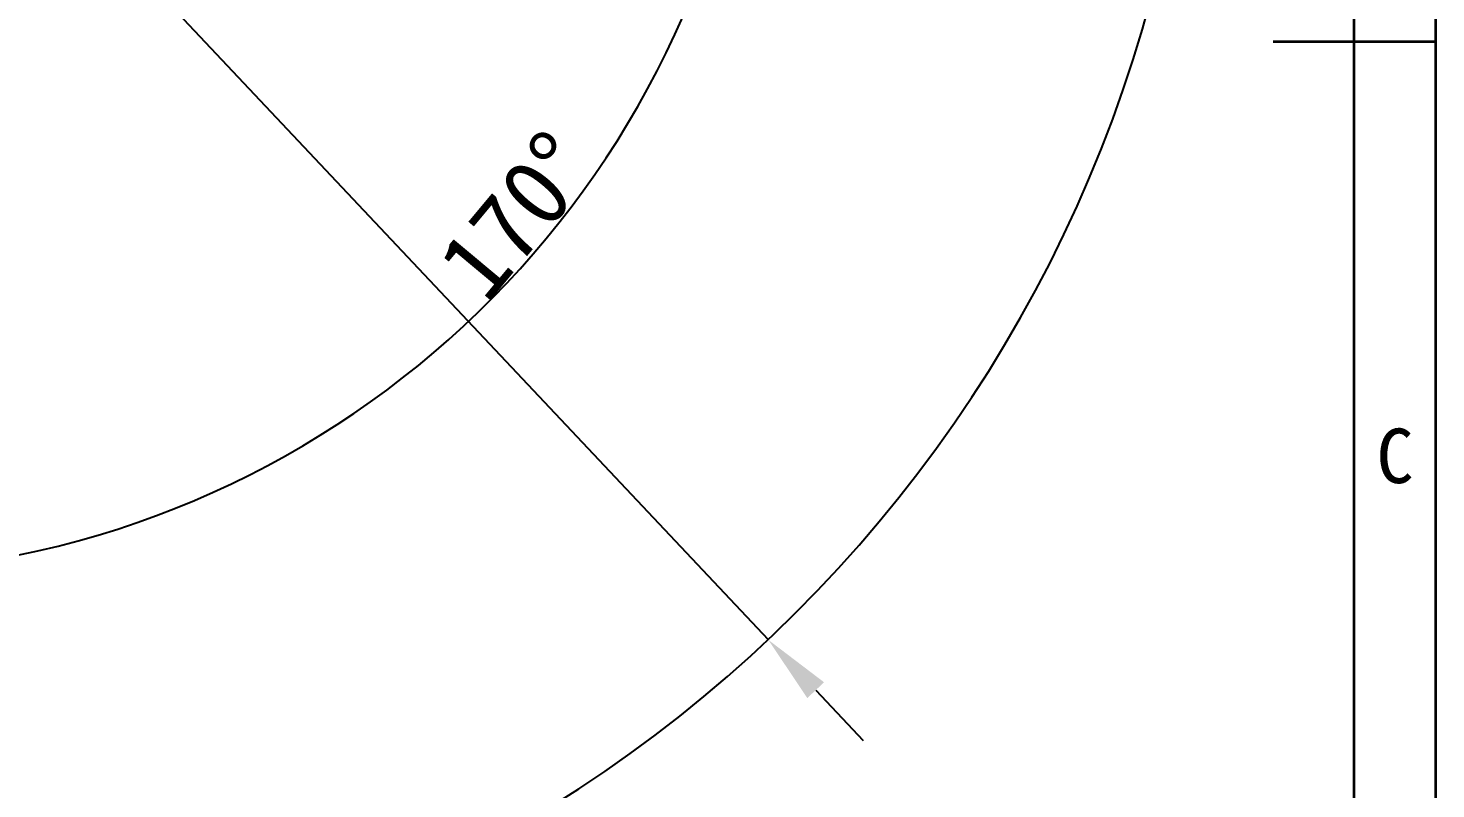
# Model space of a CAD drawing. Header units: inches. Extents: x 205 to 4949, y 179 to 2281.
# Drawn here: x 2568 to 3180, y 905 to 1236 of the extents above; entities that cross this region are included whole.
import ezdxf

# ---------------------------------------------------------------- set-up
doc = ezdxf.new("R2010")
doc.units = ezdxf.units.IN
doc.header["$MEASUREMENT"] = 0
doc.layers.add('PDF_Geomertry', color=7, linetype='Continuous')
doc.layers.add('PDF_Text', color=7, linetype='Continuous')
doc.styles.get("Standard").update_dxf_attribs({"font": ''})
doc.styles.add('宋体', font='')
doc.styles.get('Standard').set_extended_font_data('SimSun')
doc.styles.get('宋体').set_extended_font_data('SimSun')
doc.dimstyles.new('ISO-25', dxfattribs={"dimtxt": 2.5, "dimasz": 2.5, "dimexe": 1.25, "dimexo": 0.625, "dimtad": 1, "dimtxsty": 'Standard', "dimcen": 2.5, "dimadec": 0, "dimazin": 0, "dimtfac": 1, "dimtmove": 0, "dimatfit": 3, "dimfxl": 1, "dimarcsym": 0})

# ---------------------------------------------------------------- blocks, each defined once
blk = doc.blocks.new('*D35')
at = {"color": 0, "lineweight": -2}
for p, q in [((1846.96, 1907.5), (2006.73, 1907.5)), ((2006.73, 1907.5), (2056.11, 1855.08)), ((2889.85, 969.99), (2076.68, 1833.24)), ((2910.42, 948.15), (2930.99, 926.31))]:
    blk.add_line(p, q, dxfattribs=at)
at = {"color": 0}
for points in [[(2052.47, 1851.65), (2059.75, 1858.5), (2076.68, 1833.24)], [(2914.06, 951.58), (2906.78, 944.72), (2889.85, 969.99)]]:
    blk.add_solid(points, dxfattribs=at)
at = {"layer": 'Defpoints', "color": 0}
for p in [(2076.68, 1833.24), (2889.85, 969.99)]:
    blk.add_point(p, dxfattribs=at)
at = {"color": 0, "insert": (1846.96, 1940.18), "char_height": 40, "attachment_point": 1}
blk.add_mtext('\\fSimSun|b1|i0|c134|p34;\\H0.75x;φ1185.6', dxfattribs=at)
blk = doc.blocks.new('*D36')
at = {"color": 0, "lineweight": -2}
blk.add_arc((2483.26, 1401.61), 402.93, 194.2669, 355.7331, dxfattribs=at)
at = {"color": 0}
for points in [[(2890.08, 1371.45), (2880.08, 1371.82), (2886.2, 1401.61)], [(2097.65, 1303.37), (2087.87, 1301.26), (2086.45, 1331.64)]]:
    blk.add_solid(points, dxfattribs=at)
at = {"layer": 'Defpoints', "color": 0}
for p in [(2483.26, 1401.61), (2483.26, 1401.61), (3095.32, 1401.61), (1899.31, 1298.65), (2323.67, 1031.63)]:
    blk.add_point(p, dxfattribs=at)
at = {"color": 0, "insert": (2744.33, 1134.78), "char_height": 40, "attachment_point": 1, "rotation": 50.13943}
blk.add_mtext('\\fSimSun|b1|i0|c134|p2;\\H0.75x;170%%d', dxfattribs=at)

msp = doc.modelspace()

# ---------------------------------------------------------------- linework, layer by layer
at = {"layer": 'PDF_Geomertry', "lineweight": 35}
msp.add_lwpolyline([(204.9815, 178.6648), (3179.8564, 178.6648), (3179.8564, 1229.8023), (3179.8564, 2280.94), (204.9815, 2280.94)], close=True, dxfattribs=at)
for points in [[(245.2197, 213.8775), (3144.373, 213.8775), (3144.373, 2245.7271), (245.2197, 2245.7271), (245.2197, 213.8775)], [(3179.8564, 1229.8023), (3109.1389, 1229.8023)]]:
    msp.add_lwpolyline(points, dxfattribs=at)
at = {"layer": 'PDF_Text'}
msp.add_arc((2483.2645, 1401.613), 592.8, 190, 170, dxfattribs=at)

# ---------------------------------------------------------------- texts
at = {"layer": 'PDF_Text', "insert": (3154.0565, 1037.7198), "char_height": 23.6619, "attachment_point": 7, "style": '宋体'}
msp.add_mtext('C', dxfattribs=at)

# ---------------------------------------------------------------- dimensions: what is measured, and where the dimension line sits
dim = msp.add_diameter_dim_2p(p1=(2889.8466, 969.9876), p2=(2076.6823, 1833.2385), text='\\fSimSun|b1|i0|c134|p34;\\H0.75x;φ1185.6', dimstyle='ISO-25', override={"dimtxt": 40, "dimasz": 30, "dimexe": 2, "dimexo": 0, "dimgap": 1.524, "dimtoh": 1, "dimlfac": 5, "dimzin": 0, "dimtxsty": 'Standard', "dimadec": 2, "dimtdec": 3, "dimtix": 1, "dimatfit": 0, "dimtzin": 0})
dim.commit()
dim.dimension.update_dxf_attribs({"geometry": '*D35', "text_midpoint": (2006.7266, 1907.503), "dimtype": 163})
dim = msp.add_angular_dim_2l(base=(2323.6711, 1031.6341), line1=((1899.3062, 1298.6454), (2483.2645, 1401.613)), line2=((2483.2645, 1401.613), (3095.3226, 1401.613)), text='\\fSimSun|b1|i0|c134|p2;\\H0.75x;<>', dimstyle='ISO-25', override={"dimtxt": 40, "dimasz": 30, "dimexe": 2, "dimexo": 0, "dimgap": 1.524, "dimtad": 1, "dimlfac": 5, "dimzin": 0, "dimpost": '<>', "dimtxsty": 'Standard', "dimse1": 0, "dimse2": 0, "dimsd1": 0, "dimsd2": 0, "dimadec": 0, "dimtdec": 3, "dimtix": 1, "dimtofl": 1, "dimatfit": 0, "dimtzin": 0})
dim.commit()
dim.dimension.update_dxf_attribs({"geometry": '*D36', "text_midpoint": (2792.5579, 1143.365), "dimtype": 162})

doc.saveas('drawing.dxf')
